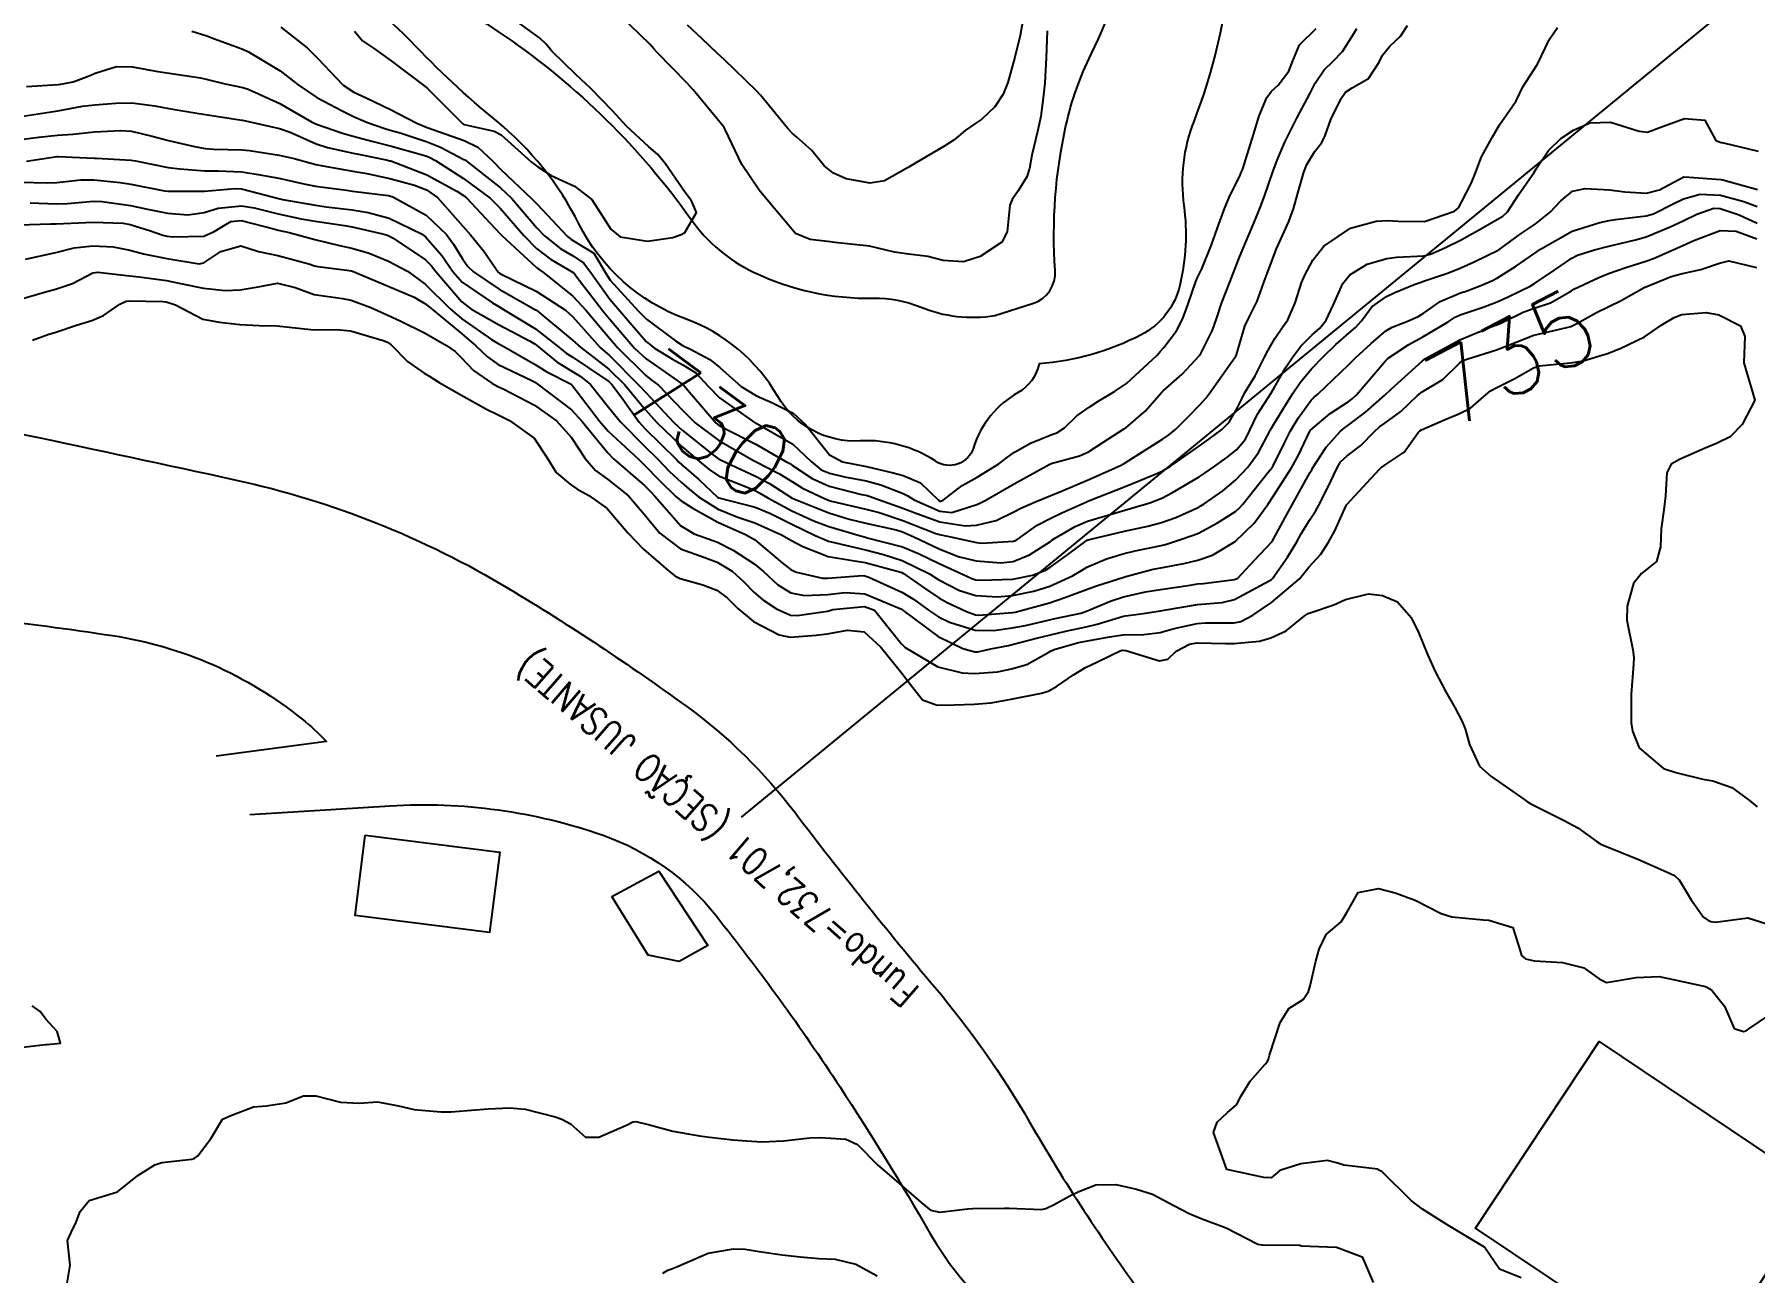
# Model space of a CAD drawing. Header units: metres. Extents: x 318500 to 325275, y 7408834 to 7428799.
# Drawn here: x 320069.7 to 320162.8, y 7410683.4 to 7410750.4 of the extents above; entities that cross this region are included whole.
import ezdxf
from ezdxf.enums import TextEntityAlignment as Align

# ---------------------------------------------------------------- set-up
doc = ezdxf.new("R2010")
doc.units = ezdxf.units.M
doc.header["$MEASUREMENT"] = 0
doc.linetypes.add('CONTINUO', pattern=[0])
for name, color, linetype in [('Cotas', 45, 'Continuous'), ('Curvas de Nivel 1m', 11, 'Continuous'), ('Curvas de Nivel 5m', 15, 'Continuous'), ('Edificações', 30, 'Continuous'), ('Hidrografia', 140, 'Continuous'), ('TEXTO', 45, 'Continuous'), ('Vias Secundárias', 230, 'Continuous')]:
    doc.layers.add(name, color=color, linetype=linetype)
doc.styles.add('ROMANS', font='romans', dxfattribs={"height": 0.2})
doc.styles.add('Style-STANDARD', font='STANDARD.shx')

msp = doc.modelspace()

# ---------------------------------------------------------------- linework, layer by layer
at = {"layer": 'Curvas de Nivel 1m', "flags": 128}
for points, elevation in [([(320124.519, 7410750.602), (320124.46, 7410749.139), (320124.384, 7410747.775), (320124.327, 7410747.14), (320124.173, 7410745.962), (320123.986, 7410745.145), (320123.679, 7410743.862), (320123.567, 7410743.151), (320123.414, 7410742.692), (320122.942, 7410741.939), (320122.622, 7410741.478), (320122.505, 7410741.166), (320122.357, 7410739.719), (320122.068, 7410739.172), (320120.892, 7410738.379), (320119.984, 7410738.104), (320118.89, 7410738.175), (320118.059, 7410738.39), (320116.893, 7410738.532), (320116.26, 7410738.616), (320114.897, 7410738.939), (320113.037, 7410739.15), (320112.899, 7410739.166), (320112.787, 7410739.18), (320111.689, 7410739.308), (320110.905, 7410739.637), (320109.457, 7410741.342), (320108.94, 7410741.983), (320107.988, 7410743.36), (320107.098, 7410745.25), (320107.035, 7410745.369), (320106.981, 7410745.444), (320105.367, 7410747.395), (320105.016, 7410747.778), (320103.416, 7410749.424), (320103.241, 7410749.626), (320103.044, 7410749.852), (320101.392, 7410751.447)], 726), ([(320123.194, 7410751.158), (320123.052, 7410750.348), (320122.768, 7410749.164), (320122.385, 7410747.804), (320122.127, 7410747.173), (320121.692, 7410746.487), (320120.989, 7410745.816), (320120.61, 7410745.57), (320120.088, 7410745.199), (320119.476, 7410744.704), (320118.972, 7410744.377), (320117.053, 7410743.239), (320116.995, 7410743.204), (320116.959, 7410743.177), (320115.723, 7410742.484), (320114.946, 7410742.363), (320113.648, 7410742.585), (320112.954, 7410742.887), (320112.453, 7410743.298), (320111.785, 7410744.124), (320110.975, 7410744.847), (320110.715, 7410745.061), (320110.462, 7410745.328), (320109.006, 7410747.111), (320108.788, 7410747.352), (320107.035, 7410749.045), (320106.68, 7410749.375), (320105.83, 7410750.171), (320105.055, 7410750.909)], 727), ([(320068.981, 7410745.965), (320070.625, 7410746.216), (320070.986, 7410746.273), (320072.315, 7410746.512), (320072.991, 7410746.596), (320074.124, 7410746.682), (320074.994, 7410746.708), (320076.239, 7410746.534), (320076.989, 7410746.388), (320078.622, 7410746.118), (320078.985, 7410746.062), (320080.936, 7410745.766), (320080.98, 7410745.753), (320081.14, 7410745.718), (320082.66, 7410745.378), (320082.976, 7410745.304), (320083.551, 7410745.107), (320084.968, 7410744.482), (320085.582, 7410744.276), (320086.963, 7410743.984), (320087.25, 7410743.923), (320088.757, 7410743.613), (320088.959, 7410743.571), (320089.013, 7410743.555), (320090.948, 7410742.807), (320092.585, 7410741.916), (320092.932, 7410741.696), (320093.097, 7410741.557), (320094.902, 7410739.634), (320095.005, 7410739.529), (320096.883, 7410737.791), (320097.042, 7410737.668), (320097.285, 7410737.504), (320098.861, 7410736.234), (320099.576, 7410735.469), (320100.828, 7410733.966), (320101.296, 7410733.445), (320102.805, 7410731.96), (320103.1, 7410731.722), (320103.48, 7410731.42), (320104.78, 7410730.072), (320105.477, 7410729.389), (320106.756, 7410728.429), (320108.63, 7410727.351), (320108.739, 7410727.294), (320110.035, 7410726.633), (320110.729, 7410726.196), (320111.276, 7410725.862), (320112.475, 7410725.294), (320112.719, 7410725.195), (320112.851, 7410725.155), (320114.712, 7410724.718), (320115.435, 7410724.534), (320116.703, 7410724.117), (320118.493, 7410723.413), (320118.692, 7410723.35), (320119.379, 7410723.2), (320120.686, 7410722.911), (320120.977, 7410722.885), (320122.687, 7410722.988), (320122.816, 7410723.03), (320123.001, 7410723.155), (320123.982, 7410723.86), (320124.707, 7410724.239), (320125.313, 7410724.519), (320126.614, 7410725.102), (320126.72, 7410725.146), (320126.804, 7410725.182), (320128.729, 7410725.94), (320130.238, 7410726.561), (320130.737, 7410726.784), (320131.186, 7410727.043), (320132.094, 7410727.686), (320132.757, 7410728.155), (320133.272, 7410728.513), (320133.947, 7410729.012), (320134.358, 7410729.424), (320134.787, 7410730.146), (320135.059, 7410730.733), (320135.194, 7410730.994), (320135.762, 7410731.938), (320136.301, 7410732.978), (320136.473, 7410733.327), (320136.835, 7410733.952), (320137.249, 7410734.56), (320137.531, 7410734.963), (320137.935, 7410735.888), (320138.269, 7410736.956), (320138.452, 7410737.387), (320138.892, 7410738.187), (320139.494, 7410738.941), (320140.92, 7410739.924), (320142.319, 7410740.295), (320142.924, 7410740.335), (320143.514, 7410740.295), (320144.924, 7410740.282), (320146.55, 7410740.846), (320146.763, 7410741.012), (320146.937, 7410741.322), (320147.454, 7410742.331), (320147.654, 7410742.83), (320148.023, 7410743.776), (320148.585, 7410744.816), (320148.997, 7410745.508), (320149.53, 7410746.28), (320149.894, 7410746.801), (320150.256, 7410747.563), (320151.04, 7410748.79), (320151.704, 7410750.136), (320152.135, 7410750.774)], 729), ([(320069.299, 7410747.582), (320071.008, 7410747.69), (320071.152, 7410747.705), (320071.826, 7410747.842), (320072.685, 7410748.163), (320073.017, 7410748.31), (320074.163, 7410748.673), (320075.023, 7410748.65), (320076.4, 7410748.398), (320077.018, 7410748.304), (320078.716, 7410748.052), (320079.014, 7410747.987), (320080.044, 7410747.734), (320081.007, 7410747.52), (320081.284, 7410747.438), (320082.995, 7410746.662), (320084.717, 7410745.673), (320084.979, 7410745.544), (320086.392, 7410745.067), (320086.973, 7410744.902), (320087.978, 7410744.632), (320088.968, 7410744.375), (320090.647, 7410743.91), (320090.962, 7410743.811), (320091.12, 7410743.746), (320091.424, 7410743.583), (320092.946, 7410742.61), (320094.381, 7410741.538), (320094.922, 7410741.001), (320096.195, 7410739.517), (320096.893, 7410738.826), (320097.64, 7410738.252), (320098.88, 7410737.52), (320098.901, 7410737.5), (320098.922, 7410737.479), (320099.039, 7410737.316), (320100.479, 7410735.456), (320100.843, 7410735.012), (320102.186, 7410733.436), (320102.814, 7410732.858), (320103.658, 7410732.267), (320104.801, 7410731.46), (320104.833, 7410731.432), (320104.869, 7410731.399), (320105.271, 7410730.915), (320106.611, 7410729.372), (320106.768, 7410729.24), (320107.038, 7410729.095), (320108.753, 7410728.243), (320110.347, 7410727.326), (320110.6, 7410727.184), (320110.738, 7410727.092), (320111.806, 7410726.379), (320112.727, 7410725.974), (320114.476, 7410725.519), (320114.722, 7410725.472), (320114.88, 7410725.426), (320115.331, 7410725.261), (320116.713, 7410724.771), (320117.458, 7410724.48), (320118.702, 7410724.029), (320120.071, 7410723.817), (320120.7, 7410723.862), (320121.764, 7410724.114), (320122.711, 7410724.57), (320123.087, 7410724.782), (320123.917, 7410725.142), (320124.723, 7410725.455), (320125.29, 7410725.688), (320126.732, 7410726.311), (320128.486, 7410727.084), (320128.651, 7410727.172), (320128.742, 7410727.231), (320129.866, 7410727.951), (320130.762, 7410728.511), (320131.086, 7410728.724), (320131.476, 7410729.043), (320132.123, 7410729.694), (320132.79, 7410730.387), (320133.094, 7410730.727), (320133.314, 7410731.022), (320134.482, 7410732.671), (320134.72, 7410733.002), (320134.752, 7410733.07), (320134.825, 7410733.324), (320135.216, 7410734.623), (320135.386, 7410734.992), (320135.874, 7410735.976), (320136.239, 7410736.98), (320136.898, 7410738.769), (320136.96, 7410738.909), (320136.991, 7410738.969), (320137.599, 7410740.284), (320137.837, 7410740.961), (320138.084, 7410741.817), (320138.406, 7410742.956), (320138.557, 7410743.361), (320138.976, 7410744.045), (320139.383, 7410744.545), (320139.559, 7410744.941), (320139.861, 7410745.8), (320140.424, 7410746.929), (320140.664, 7410747.276), (320141.019, 7410747.515), (320141.911, 7410748.022), (320142.481, 7410748.898), (320142.668, 7410749.274), (320143.053, 7410749.761), (320143.636, 7410750.31), (320144.005, 7410750.881)], 728), ([(320078.238, 7410750.568), (320079.046, 7410750.319), (320079.465, 7410750.164), (320080.649, 7410749.726), (320081.038, 7410749.577), (320081.3, 7410749.452), (320083.021, 7410748.432), (320083.99, 7410747.68), (320085, 7410746.993), (320086.368, 7410746.27), (320086.985, 7410745.966), (320087.745, 7410745.629), (320088.675, 7410745.312), (320088.976, 7410745.227), (320089.506, 7410745.073), (320090.97, 7410744.592), (320091.692, 7410744.304), (320092.961, 7410743.64), (320093.011, 7410743.61), (320093.078, 7410743.558), (320094.939, 7410742.108), (320095.555, 7410741.524), (320096.907, 7410739.945), (320097.327, 7410739.504), (320098.201, 7410738.798), (320098.889, 7410738.409), (320099.449, 7410738.035), (320099.871, 7410737.465), (320100.86, 7410736.088), (320101.4, 7410735.445), (320102.825, 7410733.796), (320103.277, 7410733.423), (320104.248, 7410732.842), (320104.811, 7410732.525), (320105.505, 7410732.087), (320106.181, 7410731.379), (320106.791, 7410730.749), (320108.738, 7410729.382), (320108.77, 7410729.367), (320108.802, 7410729.35), (320110.754, 7410728.241), (320111.747, 7410727.305), (320112.297, 7410726.858), (320112.734, 7410726.662), (320113.551, 7410726.462), (320114.73, 7410726.249), (320115.51, 7410726.041), (320116.723, 7410725.573), (320116.942, 7410725.456), (320117.322, 7410725.231), (320118.711, 7410724.618), (320119.365, 7410724.546), (320120.717, 7410724.977), (320120.867, 7410725.039), (320121.157, 7410725.183), (320122.729, 7410726.083), (320124.618, 7410727.132), (320124.698, 7410727.173), (320124.741, 7410727.193), (320126.263, 7410727.599), (320126.751, 7410727.826), (320127.529, 7410728.328), (320128.703, 7410729.081), (320128.742, 7410729.109), (320128.771, 7410729.129), (320129.819, 7410730.03), (320130.721, 7410731.051), (320130.801, 7410731.128), (320131.829, 7410732.02), (320132.752, 7410733.031), (320132.78, 7410733.071), (320132.822, 7410733.14), (320133.464, 7410734.397), (320133.687, 7410735.017), (320133.975, 7410735.901), (320134.405, 7410737.007), (320134.893, 7410738.261), (320135.187, 7410738.996), (320135.707, 7410740.199), (320136.03, 7410740.984), (320136.27, 7410741.65), (320136.73, 7410742.973), (320136.966, 7410743.593), (320137.379, 7410744.563), (320137.566, 7410744.964), (320138.045, 7410745.914), (320138.596, 7410746.954), (320138.742, 7410747.225), (320139.022, 7410747.76), (320139.497, 7410748.479), (320139.966, 7410748.936), (320140.497, 7410749.479), (320141.061, 7410750.352), (320141.267, 7410750.717)], 727), ([(320083.051, 7410750.789), (320084.485, 7410749.676), (320085.032, 7410749.124), (320086.436, 7410747.649), (320087.004, 7410747.273), (320087.669, 7410746.961), (320088.991, 7410746.336), (320090.405, 7410745.596), (320090.978, 7410745.366), (320092.301, 7410744.898), (320092.971, 7410744.658), (320093.72, 7410744.301), (320094.522, 7410743.537), (320094.954, 7410743.099), (320096.643, 7410741.513), (320096.926, 7410741.217), (320098.546, 7410739.485), (320098.739, 7410739.323), (320098.898, 7410739.239), (320099.994, 7410738.566), (320100.657, 7410737.453), (320100.875, 7410737.103), (320102.4, 7410735.434), (320102.844, 7410735.004), (320104.403, 7410733.83), (320104.822, 7410733.563), (320105.177, 7410733.395), (320106.259, 7410732.823), (320106.81, 7410732.393), (320107.967, 7410731.358), (320108.792, 7410730.844), (320109.655, 7410730.468), (320110.779, 7410729.922), (320111.434, 7410729.31), (320112.746, 7410727.667), (320113.447, 7410727.283), (320114.738, 7410727.029), (320116.181, 7410726.695), (320116.733, 7410726.548), (320117.658, 7410726.155), (320118.637, 7410725.211), (320118.719, 7410725.159), (320118.771, 7410725.157), (320118.887, 7410725.208), (320119.924, 7410726.002), (320120.733, 7410726.461), (320121.903, 7410727.173), (320122.371, 7410727.54), (320122.75, 7410727.813), (320123.609, 7410728.295), (320124.764, 7410728.757), (320125.036, 7410728.857), (320125.45, 7410729.123), (320126.123, 7410729.774), (320126.787, 7410730.241), (320127.315, 7410730.58), (320128.161, 7410731.09), (320128.804, 7410731.522), (320130.461, 7410733.055), (320130.633, 7410733.243), (320130.826, 7410733.474), (320131.51, 7410734.374), (320131.856, 7410735.04), (320132.128, 7410735.771), (320132.565, 7410737.033), (320132.656, 7410737.259), (320132.887, 7410737.716), (320133.41, 7410739.022), (320133.8, 7410740.134), (320134.125, 7410741.012), (320134.36, 7410741.587), (320134.957, 7410742.792), (320135.021, 7410742.937), (320135.043, 7410742.999), (320135.095, 7410743.132), (320135.688, 7410744.989), (320135.98, 7410746.001), (320136.403, 7410746.979), (320136.653, 7410747.338), (320137.02, 7410747.66), (320137.59, 7410748.406), (320137.813, 7410748.962), (320138.177, 7410749.835), (320139.067, 7410750.725)], 726), ([(320069.286, 7410743.544), (320070.959, 7410743.793), (320071.014, 7410743.794), (320072.958, 7410743.71), (320073.086, 7410743.7), (320074.957, 7410743.592), (320075.196, 7410743.557), (320076.952, 7410743.206), (320077.59, 7410743.124), (320078.949, 7410743.024), (320079.668, 7410743.02), (320080.949, 7410742.965), (320081.823, 7410742.831), (320082.944, 7410742.621), (320084.294, 7410742.322), (320084.938, 7410742.19), (320086.61, 7410741.97), (320086.934, 7410741.927), (320088.861, 7410741.681), (320088.931, 7410741.665), (320089.12, 7410741.608), (320090.915, 7410740.617), (320092.015, 7410739.573), (320092.389, 7410739.062), (320092.887, 7410738.266), (320093.17, 7410737.843), (320093.48, 7410737.551), (320094.866, 7410736.621), (320096.832, 7410735.51), (320096.85, 7410735.498), (320096.898, 7410735.461), (320098.826, 7410733.867), (320099.282, 7410733.473), (320100.155, 7410732.801), (320100.808, 7410732.297), (320101.664, 7410731.441), (320102.78, 7410730.093), (320103.382, 7410729.421), (320104.751, 7410728.113), (320105.606, 7410727.387), (320106.226, 7410726.869), (320106.732, 7410726.521), (320108.105, 7410725.978), (320108.724, 7410725.723), (320108.971, 7410725.594), (320109.4, 7410725.34), (320110.71, 7410724.637), (320111.93, 7410724.074), (320112.697, 7410723.784), (320114.419, 7410723.273), (320114.689, 7410723.202), (320114.778, 7410723.18), (320116.682, 7410722.689), (320117.594, 7410722.308), (320118.669, 7410721.777), (320119.976, 7410721.19), (320120.449, 7410720.974), (320120.657, 7410720.907), (320120.95, 7410720.884), (320122.658, 7410720.933), (320123.731, 7410721.144), (320124.394, 7410721.404), (320124.667, 7410721.566), (320125.57, 7410722.223), (320126.689, 7410723.037), (320126.731, 7410723.058), (320126.877, 7410723.098), (320128.329, 7410723.45), (320128.697, 7410723.536), (320129.957, 7410723.805), (320130.704, 7410723.997), (320131.474, 7410724.274), (320132.717, 7410724.838), (320132.836, 7410724.901), (320133.014, 7410725.017), (320134.019, 7410725.715), (320134.733, 7410726.302), (320135.372, 7410726.991), (320135.942, 7410727.792), (320136.577, 7410728.973), (320136.645, 7410729.099), (320136.775, 7410729.322), (320137.412, 7410730.339), (320137.798, 7410730.96), (320138.196, 7410731.566), (320138.814, 7410732.314), (320139.426, 7410732.941), (320140.139, 7410733.621), (320140.84, 7410734.245), (320141.204, 7410734.556), (320141.517, 7410734.91), (320142.089, 7410735.674), (320142.87, 7410736.229), (320143.325, 7410736.434), (320144.371, 7410736.875), (320144.748, 7410737.005), (320144.883, 7410737.047), (320146.236, 7410737.503), (320146.894, 7410737.774), (320147.62, 7410738.108), (320148.909, 7410738.735), (320148.956, 7410738.763), (320149.021, 7410738.809), (320150.115, 7410739.601), (320150.923, 7410740.139), (320151.726, 7410740.778), (320152.312, 7410741.397), (320152.947, 7410741.919), (320153.632, 7410742.068), (320154.949, 7410741.989), (320155.776, 7410741.893), (320156.947, 7410741.816), (320157.652, 7410741.997), (320158.922, 7410742.681), (320158.945, 7410742.695), (320158.96, 7410742.7), (320159.243, 7410742.676), (320160.958, 7410742.548), (320161.073, 7410742.534), (320162.951, 7410742.01)], 731), ([(320068.938, 7410742.411), (320070.43, 7410742.365), (320070.938, 7410742.393), (320072.235, 7410742.542), (320072.94, 7410742.528), (320074.366, 7410742.382), (320074.938, 7410742.3), (320076.758, 7410741.947), (320076.932, 7410741.927), (320078.762, 7410741.922), (320078.933, 7410741.927), (320080.589, 7410742.072), (320080.935, 7410742.042), (320082.249, 7410741.7), (320082.927, 7410741.518), (320083.143, 7410741.471), (320084.922, 7410741.159), (320085.505, 7410741.077), (320086.919, 7410740.906), (320087.771, 7410740.773), (320088.913, 7410740.453), (320090.695, 7410739.592), (320090.898, 7410739.439), (320091.758, 7410738.447), (320092.357, 7410737.568), (320092.872, 7410737), (320094.501, 7410735.89), (320094.852, 7410735.677), (320095.109, 7410735.527), (320096.834, 7410734.469), (320098.091, 7410733.491), (320098.5, 7410733.168), (320098.815, 7410732.954), (320099.707, 7410732.365), (320100.802, 7410731.619), (320100.982, 7410731.448), (320101.565, 7410730.666), (320102.444, 7410729.433), (320102.765, 7410729.071), (320104.454, 7410727.404), (320104.596, 7410727.26), (320104.737, 7410727.134), (320105.672, 7410726.328), (320106.683, 7410725.371), (320106.72, 7410725.346), (320106.76, 7410725.329), (320108.712, 7410724.835), (320109.551, 7410724.494), (320110.699, 7410723.914), (320111.973, 7410723.301), (320112.686, 7410722.997), (320113.073, 7410722.895), (320114.679, 7410722.515), (320115.666, 7410722.264), (320116.671, 7410721.943), (320118.15, 7410721.218), (320118.465, 7410721.02), (320118.657, 7410720.897), (320119.782, 7410720.323), (320120.649, 7410720.052), (320121.836, 7410719.98), (320122.649, 7410720.054), (320123.796, 7410720.287), (320124.654, 7410720.562), (320125.891, 7410721.112), (320126.366, 7410721.403), (320126.667, 7410721.584), (320127.734, 7410722.03), (320128.679, 7410722.328), (320129.275, 7410722.477), (320130.686, 7410722.759), (320130.921, 7410722.812), (320131.614, 7410723.036), (320132.41, 7410723.309), (320132.696, 7410723.43), (320133.739, 7410723.975), (320134.714, 7410724.594), (320134.927, 7410724.786), (320135.098, 7410724.994), (320136.482, 7410726.718), (320136.687, 7410726.971), (320136.71, 7410727.001), (320136.741, 7410727.063), (320137.368, 7410728.354), (320137.676, 7410728.956), (320138.088, 7410729.643), (320138.795, 7410730.626), (320138.96, 7410730.786), (320139.162, 7410730.945), (320140.816, 7410732.526), (320141.205, 7410732.914), (320142.045, 7410733.688), (320142.842, 7410734.36), (320143.174, 7410734.56), (320143.979, 7410734.879), (320144.591, 7410735.136), (320144.857, 7410735.312), (320145.777, 7410735.946), (320146.874, 7410736.417), (320147.19, 7410736.521), (320147.976, 7410736.824), (320148.604, 7410737.094), (320148.886, 7410737.24), (320149.856, 7410737.84), (320150.907, 7410738.57), (320151.033, 7410738.663), (320151.212, 7410738.785), (320152.92, 7410739.753), (320154.41, 7410740.223), (320154.926, 7410740.341), (320155.257, 7410740.396), (320156.929, 7410740.581), (320157.319, 7410740.704), (320158.392, 7410741.234), (320158.942, 7410741.508), (320159.845, 7410741.768), (320160.946, 7410741.704), (320162.212, 7410741.366), (320162.937, 7410741.095)], 732), ([(320069.495, 7410741.298), (320070.921, 7410741.232), (320071.519, 7410741.246), (320072.923, 7410741.372), (320073.382, 7410741.364), (320074.92, 7410741.142), (320075.744, 7410740.962), (320076.914, 7410740.736), (320078.026, 7410740.646), (320078.915, 7410740.775), (320079.655, 7410741.003), (320080.921, 7410741.136), (320081.611, 7410741.019), (320082.915, 7410740.689), (320084.156, 7410740.433), (320084.909, 7410740.303), (320086.493, 7410740.059), (320086.905, 7410739.99), (320088.561, 7410739.615), (320088.83, 7410739.542), (320088.899, 7410739.51), (320089.128, 7410739.377), (320090.886, 7410738.205), (320091.193, 7410737.895), (320091.432, 7410737.582), (320092.856, 7410735.941), (320093.338, 7410735.553), (320094.838, 7410734.707), (320096.517, 7410733.821), (320096.822, 7410733.642), (320096.989, 7410733.507), (320098.001, 7410732.681), (320098.807, 7410732.185), (320099.25, 7410731.919), (320099.804, 7410731.465), (320100.782, 7410730.247), (320101.425, 7410729.443), (320102.75, 7410728.114), (320103.446, 7410727.419), (320104.085, 7410726.761), (320104.728, 7410726.17), (320105.139, 7410725.809), (320105.647, 7410725.386), (320106.71, 7410724.714), (320107.777, 7410724.286), (320108.7, 7410723.988), (320110.135, 7410723.328), (320110.686, 7410723.025), (320111.297, 7410722.694), (320112.673, 7410722.163), (320113.987, 7410721.954), (320114.669, 7410721.837), (320116.595, 7410721.307), (320116.661, 7410721.288), (320116.746, 7410721.239), (320117.872, 7410720.442), (320118.647, 7410719.917), (320119.106, 7410719.665), (320120.153, 7410719.187), (320120.637, 7410719.009), (320120.823, 7410718.993), (320122.639, 7410719.126), (320122.665, 7410719.134), (320122.787, 7410719.158), (320124.645, 7410719.664), (320125.48, 7410719.949), (320126.653, 7410720.384), (320127.18, 7410720.57), (320128.66, 7410721.045), (320128.777, 7410721.078), (320130.252, 7410721.47), (320130.668, 7410721.556), (320131.914, 7410721.788), (320132.674, 7410721.96), (320133.462, 7410722.228), (320134.69, 7410722.98), (320135.725, 7410723.965), (320136.459, 7410724.974), (320136.724, 7410725.38), (320137.734, 7410726.955), (320138.09, 7410727.61), (320138.727, 7410728.941), (320138.744, 7410728.967), (320138.771, 7410729.003), (320139.82, 7410729.899), (320140.794, 7410730.533), (320141.021, 7410730.693), (320141.25, 7410730.913), (320142.819, 7410732.742), (320142.97, 7410732.889), (320144.079, 7410733.636), (320144.842, 7410734.043), (320146.211, 7410734.85), (320146.595, 7410735.103), (320146.856, 7410735.224), (320148.053, 7410735.631), (320148.867, 7410735.942), (320149.464, 7410736.212), (320150.651, 7410736.792), (320150.795, 7410736.878), (320150.882, 7410736.93), (320151.992, 7410737.675), (320152.903, 7410738.303), (320153.202, 7410738.459), (320154.136, 7410738.742), (320154.912, 7410738.952), (320156.344, 7410739.287), (320156.917, 7410739.448), (320158.225, 7410739.993), (320158.926, 7410740.32), (320159.667, 7410740.669), (320160.582, 7410741.009), (320160.935, 7410740.991), (320161.964, 7410740.64), (320162.926, 7410740.199)], 733), ([(320068.903, 7410740.093), (320070.601, 7410740.158), (320070.905, 7410740.162), (320072.505, 7410740.235), (320072.906, 7410740.242), (320074.529, 7410740.182), (320074.905, 7410740.117), (320076.007, 7410739.783), (320076.673, 7410739.548), (320076.897, 7410739.494), (320077.209, 7410739.455), (320078.897, 7410739.493), (320079.44, 7410739.742), (320080.349, 7410740.288), (320080.909, 7410740.33), (320082.727, 7410739.868), (320082.902, 7410739.821), (320083.512, 7410739.684), (320084.896, 7410739.307), (320086.231, 7410738.988), (320086.892, 7410738.841), (320087.836, 7410738.572), (320088.885, 7410738.141), (320089.911, 7410737.6), (320090.869, 7410736.886), (320092.199, 7410735.57), (320092.842, 7410735.012), (320094.454, 7410733.907), (320094.822, 7410733.686), (320095.118, 7410733.527), (320096.81, 7410732.543), (320097.455, 7410732.149), (320098.758, 7410731.481), (320098.799, 7410731.442), (320100.306, 7410729.457), (320100.762, 7410728.941), (320102.398, 7410727.433), (320102.737, 7410727.102), (320103.565, 7410726.254), (320104.434, 7410725.404), (320104.716, 7410725.165), (320105.31, 7410724.792), (320106.7, 7410724.024), (320108.201, 7410723.355), (320108.686, 7410723.081), (320110.173, 7410721.821), (320110.662, 7410721.442), (320110.948, 7410721.316), (320112.36, 7410720.998), (320112.657, 7410720.988), (320114.526, 7410721.129), (320114.659, 7410721.114), (320114.874, 7410721.042), (320116.65, 7410720.237), (320117.277, 7410719.861), (320118.147, 7410719.217), (320118.635, 7410718.891), (320119.23, 7410718.602), (320120.625, 7410718.183), (320121.639, 7410718.156), (320122.627, 7410718.296), (320123.342, 7410718.437), (320124.634, 7410718.732), (320124.955, 7410718.806), (320126.344, 7410719.104), (320126.641, 7410719.196), (320127.975, 7410719.759), (320128.649, 7410719.978), (320129.839, 7410720.249), (320130.653, 7410720.384), (320132.246, 7410720.616), (320132.657, 7410720.675), (320132.968, 7410720.705), (320134.659, 7410720.914), (320134.836, 7410720.997), (320135.716, 7410721.943), (320136.69, 7410722.97), (320137.399, 7410724.271), (320137.774, 7410724.954), (320138.737, 7410726.68), (320138.829, 7410726.849), (320138.876, 7410726.939), (320139.615, 7410728.073), (320140.368, 7410728.924), (320140.586, 7410729.109), (320140.775, 7410729.243), (320141.732, 7410729.96), (320142.782, 7410730.89), (320142.8, 7410730.908), (320143.114, 7410731.196), (320144.828, 7410732.753), (320144.892, 7410732.807), (320144.98, 7410732.868), (320146.84, 7410733.882), (320148.666, 7410734.63), (320148.849, 7410734.689), (320148.934, 7410734.725), (320149.099, 7410734.808), (320150.277, 7410735.377), (320150.862, 7410735.588), (320151.758, 7410735.886), (320152.877, 7410736.531), (320153.017, 7410736.619), (320153.274, 7410736.754), (320154.371, 7410737.254), (320154.891, 7410737.46), (320155.827, 7410737.79), (320156.901, 7410738.129), (320157.324, 7410738.283), (320158.256, 7410738.69), (320158.913, 7410738.987), (320159.5, 7410739.256), (320160.921, 7410739.786), (320161.803, 7410739.759), (320162.917, 7410739.337)], 734), ([(320068.852, 7410736.036), (320070.264, 7410736.454), (320070.861, 7410736.615), (320071.783, 7410736.924), (320072.875, 7410737.498), (320073.158, 7410737.543), (320074.873, 7410737.341), (320075.382, 7410737.283), (320076.87, 7410737.086), (320077.715, 7410736.914), (320078.864, 7410736.679), (320080.051, 7410736.543), (320080.863, 7410736.578), (320081.825, 7410736.746), (320082.869, 7410736.941), (320083.831, 7410736.715), (320084.86, 7410736.337), (320086.39, 7410736.114), (320086.856, 7410736.022), (320087.915, 7410735.624), (320088.844, 7410735.219), (320089.55, 7410734.892), (320090.83, 7410734.268), (320092.009, 7410733.572), (320092.493, 7410733.241), (320092.814, 7410732.926), (320093.486, 7410732.229), (320094.463, 7410731.535), (320094.797, 7410731.357), (320095.111, 7410731.211), (320096.783, 7410730.351), (320097.967, 7410729.492), (320098.757, 7410728.615), (320099.527, 7410727.468), (320100.087, 7410726.813), (320100.729, 7410726.348), (320101.87, 7410725.439), (320102.705, 7410724.454), (320103.565, 7410723.417), (320104.678, 7410722.58), (320105.934, 7410722.119), (320106.667, 7410721.862), (320107.47, 7410721.362), (320108.099, 7410720.8), (320108.649, 7410720.237), (320109.126, 7410719.817), (320109.875, 7410719.328), (320110.635, 7410718.991), (320110.986, 7410718.963), (320112.639, 7410719.213), (320112.698, 7410719.23), (320112.919, 7410719.286), (320114.642, 7410719.459), (320115.179, 7410719.255), (320116.613, 7410717.462), (320116.825, 7410717.237), (320118.595, 7410716.195), (320119.915, 7410715.865), (320120.59, 7410715.826), (320121.829, 7410715.93), (320122.594, 7410716.082), (320123.42, 7410716.326), (320124.608, 7410716.98), (320124.696, 7410717.041), (320124.887, 7410717.126), (320126.216, 7410717.506), (320126.617, 7410717.59), (320127.885, 7410717.823), (320128.623, 7410717.923), (320129.749, 7410717.938), (320130.625, 7410718.051), (320131.393, 7410718.274), (320132.633, 7410718.544), (320133.075, 7410718.574), (320134.634, 7410718.574), (320134.989, 7410718.641), (320135.638, 7410718.985), (320136.647, 7410719.679), (320138.161, 7410720.947), (320138.385, 7410721.223), (320138.67, 7410721.589), (320139.318, 7410722.296), (320139.744, 7410722.929), (320140.074, 7410723.552), (320140.691, 7410724.92), (320140.7, 7410724.94), (320140.721, 7410724.977), (320142.501, 7410726.894), (320142.626, 7410727.007), (320142.743, 7410727.085), (320143.831, 7410727.796), (320144.581, 7410728.863), (320144.674, 7410728.959), (320144.772, 7410729.021), (320146.052, 7410729.576), (320146.786, 7410729.876), (320147.429, 7410730.192), (320148.147, 7410730.82), (320148.504, 7410731.115), (320148.807, 7410731.276), (320149.82, 7410731.79), (320150.824, 7410732.367), (320151.137, 7410732.473), (320152.828, 7410732.633), (320153.512, 7410732.75), (320154.834, 7410733.138), (320155.517, 7410733.404), (320156.843, 7410734.047), (320157.765, 7410734.696), (320158.447, 7410735.095), (320158.859, 7410735.249), (320160.167, 7410735.354), (320160.859, 7410735.233), (320162.025, 7410734.632), (320162.271, 7410734.055), (320162.203, 7410732.629), (320162.8, 7410730.62), (320162.113, 7410729.297), (320161.477, 7410728.639), (320160.766, 7410728.298), (320160.119, 7410728.015), (320158.757, 7410727.418), (320158.278, 7410727.161), (320158.048, 7410726.687), (320157.976, 7410725.442), (320157.879, 7410724.688), (320157.736, 7410723.659), (320157.692, 7410722.69), (320157.488, 7410721.886), (320156.676, 7410721.251), (320156.248, 7410720.706), (320155.891, 7410719.472), (320155.879, 7410718.711), (320156.209, 7410717.113), (320156.261, 7410716.705), (320156.244, 7410716.343), (320156.121, 7410714.707), (320156.106, 7410713.167), (320156.184, 7410712.706), (320156.547, 7410711.816), (320157.856, 7410710.687), (320158.528, 7410710.475), (320159.993, 7410710.127), (320160.524, 7410710.026), (320161.557, 7410709.671), (320162.513, 7410708.966), (320162.935, 7410708.616)], 736), ([(320069.612, 7410733.868), (320070.497, 7410734.183), (320070.826, 7410734.273), (320071.999, 7410734.672), (320072.837, 7410734.933), (320073.467, 7410735.194), (320074.349, 7410735.808), (320074.684, 7410735.971), (320074.853, 7410735.99), (320076.665, 7410735.961), (320076.852, 7410735.936), (320077.351, 7410735.765), (320078.839, 7410735.007), (320079.744, 7410734.829), (320080.835, 7410734.716), (320081.885, 7410734.653), (320082.834, 7410734.635), (320084.006, 7410734.505), (320084.831, 7410734.425), (320086.045, 7410734.438), (320086.831, 7410734.366), (320088.589, 7410733.848), (320088.822, 7410733.752), (320089.03, 7410733.608), (320089.912, 7410732.7), (320090.805, 7410732.076), (320091.113, 7410731.896), (320091.626, 7410731.578), (320092.79, 7410730.908), (320094.179, 7410730.139), (320094.775, 7410729.845), (320095.434, 7410729.523), (320096.756, 7410728.566), (320097.458, 7410727.499), (320097.946, 7410726.705), (320098.726, 7410726.05), (320099.071, 7410725.823), (320099.71, 7410725.465), (320100.71, 7410724.762), (320101.837, 7410723.439), (320102.677, 7410722.551), (320104.002, 7410721.41), (320104.365, 7410721.112), (320104.656, 7410720.97), (320105.895, 7410720.624), (320106.65, 7410720.341), (320107.209, 7410719.928), (320107.777, 7410719.353), (320108.63, 7410718.649), (320110.014, 7410717.931), (320110.617, 7410717.801), (320112.019, 7410717.899), (320112.62, 7410717.986), (320113.721, 7410718.176), (320114.622, 7410718.091), (320115.524, 7410717.251), (320116.59, 7410715.937), (320117.131, 7410715.232), (320117.765, 7410714.415), (320118.569, 7410714.123), (320119.503, 7410714.13), (320120.57, 7410714.173), (320121.495, 7410714.247), (320122.573, 7410714.443), (320124.202, 7410714.761), (320124.577, 7410714.87), (320125.018, 7410715.123), (320125.941, 7410715.758), (320126.596, 7410716.156), (320127.235, 7410716.459), (320128.505, 7410717.081), (320128.588, 7410717.103), (320128.61, 7410717.103), (320128.767, 7410717.078), (320130.602, 7410716.526), (320131.044, 7410716.602), (320131.505, 7410717.037), (320132.216, 7410717.426), (320132.617, 7410717.497), (320134.163, 7410717.459), (320134.617, 7410717.452), (320136.008, 7410717.59), (320136.622, 7410717.755), (320137.446, 7410718.139), (320138.42, 7410718.943), (320138.641, 7410719.073), (320140.031, 7410719.542), (320140.649, 7410719.843), (320141.9, 7410720.149), (320142.652, 7410720.051), (320143.472, 7410719.701), (320144.211, 7410718.866), (320144.627, 7410718.015), (320145.087, 7410716.855), (320145.503, 7410715.945), (320146.093, 7410714.845), (320146.572, 7410714.002), (320146.97, 7410713.24), (320147.125, 7410712.832), (320147.375, 7410712), (320147.916, 7410710.819), (320148.522, 7410710.287), (320150.131, 7410709.16), (320150.502, 7410708.889), (320150.685, 7410708.778), (320152.491, 7410707.886), (320153.231, 7410707.492), (320154.283, 7410706.733), (320154.478, 7410706.605), (320154.694, 7410706.51), (320156.466, 7410705.784), (320158.029, 7410705.112), (320158.454, 7410704.916), (320158.705, 7410704.676), (320159.355, 7410703.587), (320160.022, 7410702.656), (320160.263, 7410702.487), (320160.427, 7410702.422), (320160.683, 7410702.389), (320162.43, 7410702.62), (320164.421, 7410701.984)], 737), ([(320150.164, 7410683.15), (320148.99, 7410683.62), (320148.18, 7410684.81), (320146.197, 7410686.001), (320144.816, 7410686.854), (320144.217, 7410687.332), (320142.647, 7410688.884), (320142.376, 7410689.022), (320142.242, 7410689.046), (320140.567, 7410689.239), (320140.244, 7410689.342), (320139.687, 7410689.484), (320138.244, 7410689.317), (320137.096, 7410688.957), (320136.635, 7410688.563), (320136.234, 7410688.576), (320134.24, 7410689), (320133.523, 7410691.007), (320133.713, 7410691.561), (320134.276, 7410692.082), (320134.768, 7410692.507), (320135.009, 7410692.989), (320135.503, 7410693.781), (320136.316, 7410694.71), (320136.432, 7410694.855), (320136.484, 7410694.968), (320136.554, 7410695.198), (320137.124, 7410696.958), (320137.596, 7410697.706), (320138.359, 7410698.196), (320138.664, 7410698.638), (320138.746, 7410698.936), (320139.044, 7410700.28), (320139.239, 7410700.932), (320139.616, 7410701.719), (320140.415, 7410702.408), (320140.722, 7410702.915), (320141.349, 7410703.993), (320142.44, 7410704.205), (320143.345, 7410703.968), (320144.431, 7410703.572), (320145.838, 7410702.846), (320146.418, 7410702.681), (320148.105, 7410702.503), (320148.417, 7410702.491), (320149.71, 7410702.087), (320150.127, 7410700.784), (320150.188, 7410700.575), (320150.394, 7410700.402), (320150.875, 7410700.293), (320152.392, 7410700.201), (320153.56, 7410699.915), (320154.379, 7410699.316), (320154.77, 7410699.118), (320156.38, 7410699.393), (320157.626, 7410699.443), (320158.379, 7410699.291), (320160.13, 7410698.897), (320160.372, 7410698.777), (320160.518, 7410698.648), (320161.163, 7410697.832), (320161.681, 7410696.63), (320162.184, 7410696.468), (320162.339, 7410696.505), (320162.406, 7410696.552), (320162.471, 7410696.619), (320163.59, 7410697.369)], 738), ([(320068.618, 7410695.573), (320070.319, 7410695.774), (320070.393, 7410695.775), (320071.141, 7410695.838), (320070.96, 7410696.474), (320070.333, 7410697.144), (320070.037, 7410697.555), (320069.592, 7410697.861)], 737), ([(320071.44, 7410682.531), (320071.66, 7410683.828), (320071.507, 7410685.164), (320071.813, 7410685.826), (320071.941, 7410686.066), (320072.194, 7410686.734), (320072.68, 7410687.338), (320074.21, 7410687.8), (320075.324, 7410688.683), (320076.232, 7410689.253), (320076.619, 7410689.38), (320078.237, 7410689.562), (320078.371, 7410689.605), (320078.563, 7410689.737), (320079.277, 7410690.703), (320079.899, 7410691.724), (320080.144, 7410691.839), (320080.262, 7410691.885), (320081.579, 7410692.391), (320082.272, 7410692.457), (320083.333, 7410692.616), (320084.28, 7410692.988), (320084.949, 7410692.984), (320086.275, 7410692.647), (320087.297, 7410692.602), (320088.276, 7410692.658), (320089.413, 7410692.453), (320090.27, 7410692.254), (320091.715, 7410692.119), (320092.268, 7410692.125), (320093.583, 7410692.228), (320094.271, 7410692.288), (320095.449, 7410692.336), (320096.271, 7410692.264), (320097.898, 7410691.851), (320098.264, 7410691.734), (320098.722, 7410691.473), (320099.539, 7410690.747), (320100.253, 7410690.748), (320101.799, 7410691.427), (320102.105, 7410691.58), (320102.263, 7410691.594), (320102.992, 7410691.413), (320104.257, 7410691.083), (320105.704, 7410690.828), (320106.254, 7410690.758), (320107.517, 7410690.615), (320108.252, 7410690.549), (320109.084, 7410690.499), (320110.252, 7410690.563), (320111.667, 7410690.711), (320112.254, 7410690.728), (320113.63, 7410690.646), (320114.251, 7410690.359), (320115.358, 7410689.249), (320116.229, 7410688.504), (320117.694, 7410687.218), (320118.204, 7410686.81), (320118.703, 7410686.703), (320120.205, 7410686.877), (320120.494, 7410686.889), (320122.206, 7410686.913), (320122.456, 7410686.906), (320124.206, 7410686.837), (320124.441, 7410686.892), (320124.895, 7410687.12), (320125.75, 7410687.574), (320126.221, 7410687.816), (320127.147, 7410688.169), (320128.227, 7410688.187), (320129.351, 7410687.935), (320130.219, 7410687.668), (320131.405, 7410687.032), (320132.204, 7410686.626), (320132.85, 7410686.364), (320134.193, 7410685.846), (320135.922, 7410684.974), (320136.147, 7410684.938), (320136.18, 7410684.933), (320138.156, 7410684.917), (320138.18, 7410684.908), (320138.233, 7410684.886), (320140.179, 7410684.805), (320141.557, 7410684.282), (320142.16, 7410682.89)], 738), ([(320103.726, 7410683.404), (320103.997, 7410683.567), (320104.162, 7410683.614), (320104.52, 7410683.751), (320106.171, 7410684.476), (320107.549, 7410684.724), (320108.174, 7410684.69), (320108.94, 7410684.565), (320110.171, 7410684.385), (320111.144, 7410684.28), (320112.169, 7410684.192), (320113.047, 7410684.156), (320114.166, 7410683.891), (320115.311, 7410683.248)], 739)]:
    msp.add_lwpolyline(points, dxfattribs=dict(at, elevation=elevation))
at = {"layer": 'Curvas de Nivel 5m', "flags": 128}
for points, elevation in [([(320087.049, 7410750.575), (320087.472, 7410750.061), (320088.126, 7410749.624), (320089.03, 7410748.976), (320090.865, 7410747.591), (320091.008, 7410747.461), (320092.906, 7410745.561), (320092.953, 7410745.534), (320092.98, 7410745.53), (320094.604, 7410745.163), (320094.974, 7410744.967), (320096.606, 7410743.514), (320096.956, 7410743.231), (320097.684, 7410742.764), (320098.941, 7410742.189), (320099.888, 7410741.466), (320100.906, 7410739.874), (320101.41, 7410739.445), (320102.898, 7410739.221), (320104.272, 7410739.409), (320104.723, 7410739.583), (320104.904, 7410739.694), (320105.547, 7410740.764), (320105.272, 7410741.395), (320104.937, 7410741.849), (320103.842, 7410743.417), (320103.456, 7410743.913), (320102.969, 7410744.322), (320101.759, 7410745.442), (320100.992, 7410746.269), (320099.833, 7410747.468), (320099.021, 7410748.231), (320097.711, 7410749.5), (320097.405, 7410749.866), (320097.047, 7410750.222), (320095.22, 7410751.528)], 725), ([(320068.968, 7410744.716), (320069.953, 7410744.849), (320070.971, 7410744.946), (320071.802, 7410745.012), (320072.973, 7410745.139), (320074.375, 7410745.21), (320074.974, 7410745.159), (320076.089, 7410744.901), (320076.969, 7410744.668), (320078.382, 7410744.339), (320078.965, 7410744.229), (320079.413, 7410744.192), (320080.964, 7410744.15), (320081.367, 7410744.117), (320082.962, 7410743.872), (320083.775, 7410743.682), (320084.955, 7410743.37), (320085.322, 7410743.297), (320086.951, 7410743.007), (320087.705, 7410742.872), (320088.945, 7410742.604), (320090.288, 7410742.248), (320090.936, 7410741.998), (320091.539, 7410741.581), (320092.907, 7410740.027), (320093.317, 7410739.554), (320094.032, 7410738.684), (320094.828, 7410737.531), (320094.879, 7410737.486), (320094.968, 7410737.44), (320096.865, 7410736.521), (320098.462, 7410735.486), (320098.845, 7410735.131), (320100.336, 7410733.457), (320100.599, 7410733.234), (320100.816, 7410733.052), (320102.419, 7410731.434), (320102.794, 7410731.028), (320104.318, 7410729.407), (320104.764, 7410728.997), (320106.469, 7410727.65), (320106.741, 7410727.452), (320106.886, 7410727.369), (320108.732, 7410726.506), (320109.491, 7410726.102), (320110.72, 7410725.32), (320112.708, 7410724.521), (320113.809, 7410724.174), (320114.7, 7410723.962), (320116.341, 7410723.6), (320116.694, 7410723.494), (320117.31, 7410723.231), (320118.681, 7410722.585), (320119.703, 7410722.166), (320120.671, 7410721.928), (320122.011, 7410721.826), (320122.671, 7410721.9), (320123.565, 7410722.258), (320124.688, 7410722.974), (320124.777, 7410723.041), (320124.906, 7410723.127), (320126.03, 7410723.78), (320126.705, 7410724.067), (320127.495, 7410724.305), (320128.714, 7410724.673), (320129.029, 7410724.762), (320130.075, 7410725.06), (320130.723, 7410725.312), (320131.306, 7410725.622), (320132.734, 7410726.463), (320133.07, 7410726.683), (320133.539, 7410727.012), (320134.242, 7410727.514), (320134.754, 7410727.932), (320135.239, 7410728.516), (320135.487, 7410728.989), (320135.9, 7410729.867), (320136.61, 7410730.973), (320136.803, 7410731.285), (320137.415, 7410732.363), (320137.807, 7410732.96), (320138.247, 7410733.538), (320138.838, 7410734.125), (320139.274, 7410734.513), (320139.62, 7410734.938), (320140.005, 7410735.791), (320140.516, 7410736.925), (320140.887, 7410737.398), (320141.831, 7410737.97), (320142.901, 7410738.287), (320143.428, 7410738.359), (320144.903, 7410738.429), (320145.263, 7410738.506), (320146.035, 7410738.853), (320146.915, 7410739.296), (320147.979, 7410739.883), (320148.926, 7410740.424), (320149.162, 7410740.573), (320149.419, 7410740.805), (320150.013, 7410741.73), (320150.754, 7410742.792), (320150.84, 7410742.913), (320150.965, 7410743.128), (320151.643, 7410744.117), (320152.311, 7410744.77), (320152.995, 7410745.225), (320153.87, 7410745.618), (320154.999, 7410745.649), (320156.547, 7410745.162), (320156.994, 7410745.121), (320157.668, 7410745.371), (320159.002, 7410745.843), (320160.104, 7410745.766), (320160.692, 7410744.654), (320160.989, 7410744.555), (320161.107, 7410744.53), (320162.982, 7410744.092)], 730), ([(320069.246, 7410738.237), (320070.888, 7410738.607), (320071.871, 7410738.859), (320072.891, 7410738.973), (320073.99, 7410738.912), (320074.889, 7410738.722), (320075.625, 7410738.527), (320076.885, 7410738.283), (320078.637, 7410737.998), (320078.883, 7410738.049), (320079.804, 7410738.651), (320080.892, 7410738.956), (320081.844, 7410738.66), (320082.887, 7410738.439), (320084.563, 7410737.993), (320084.882, 7410737.884), (320085.061, 7410737.847), (320086.627, 7410737.644), (320086.879, 7410737.604), (320086.93, 7410737.588), (320088.868, 7410736.783), (320090.263, 7410736.191), (320090.854, 7410735.844), (320091.164, 7410735.585), (320092.83, 7410734.216), (320093.608, 7410733.548), (320094.229, 7410732.954), (320094.81, 7410732.551), (320096.641, 7410731.672), (320096.801, 7410731.584), (320096.848, 7410731.557), (320096.923, 7410731.508), (320098.779, 7410730.093), (320099.36, 7410729.471), (320100.745, 7410727.764), (320101.055, 7410727.447), (320102.726, 7410725.996), (320103.017, 7410725.72), (320103.289, 7410725.421), (320104.696, 7410723.824), (320105.412, 7410723.389), (320106.684, 7410722.943), (320107.525, 7410722.513), (320108.666, 7410721.768), (320109.171, 7410721.342), (320109.949, 7410720.623), (320110.649, 7410720.199), (320111.394, 7410720.055), (320112.648, 7410720.107), (320113.587, 7410720.214), (320114.649, 7410720.14), (320116.509, 7410719.374), (320116.641, 7410719.306), (320116.682, 7410719.281), (320116.734, 7410719.239), (320118.619, 7410717.826), (320119.952, 7410717.19), (320120.607, 7410717.009), (320120.774, 7410717.011), (320121.471, 7410717.171), (320122.418, 7410717.356), (320122.614, 7410717.396), (320124.004, 7410717.755), (320124.622, 7410717.912), (320125.592, 7410718.149), (320126.629, 7410718.365), (320127.222, 7410718.503), (320128.638, 7410718.928), (320128.76, 7410718.956), (320129.591, 7410719.066), (320130.642, 7410719.223), (320130.855, 7410719.259), (320132.645, 7410719.559), (320133.986, 7410719.668), (320134.648, 7410719.835), (320136.532, 7410720.845), (320136.66, 7410720.923), (320136.708, 7410720.969), (320137.517, 7410722.118), (320138.02, 7410722.95), (320138.261, 7410723.383), (320138.708, 7410724.125), (320139.03, 7410724.622), (320139.212, 7410724.935), (320139.728, 7410725.932), (320140.18, 7410726.926), (320140.389, 7410727.279), (320140.75, 7410727.611), (320141.495, 7410728.173), (320142.201, 7410728.899), (320142.495, 7410729.174), (320142.777, 7410729.376), (320143.66, 7410730.004), (320144.548, 7410730.864), (320144.803, 7410731.06), (320145.93, 7410731.737), (320146.827, 7410732.613), (320146.945, 7410732.721), (320147.216, 7410732.834), (320148.835, 7410733.333), (320149.887, 7410733.752), (320150.843, 7410734.139), (320152.635, 7410734.551), (320152.848, 7410734.603), (320153.174, 7410734.755), (320154.237, 7410735.362), (320154.864, 7410735.672), (320155.58, 7410736.013), (320156.818, 7410736.711), (320156.859, 7410736.731), (320156.88, 7410736.738), (320158.277, 7410737.302), (320158.892, 7410737.473), (320159.881, 7410737.68), (320160.901, 7410738.035), (320161.39, 7410738.158), (320162.898, 7410737.798)], 735)]:
    msp.add_lwpolyline(points, dxfattribs=dict(at, elevation=elevation))
at = {"layer": 'Edificações'}
for points in [[(320087.621, 7410707.088), (320094.901, 7410706.168), (320094.352, 7410701.827), (320087.073, 7410702.748)], [(320100.966, 7410703.774), (320103.512, 7410705.151), (320106.163, 7410701.126), (320104.599, 7410700.252), (320102.928, 7410700.596)], [(320159.816, 7410677.723), (320147.695, 7410685.826), (320154.376, 7410695.931), (320166.307, 7410687.923)]]:
    msp.add_lwpolyline(points, close=True, dxfattribs=at)
at = {"layer": 'Hidrografia'}
for points in [[(320089.57, 7410753.653, -0.031382), (320095.182, 7410750.3, -0.088252), (320105.268, 7410740.376, 0.127229), (320108.625, 7410737.547, 0.117032), (320115.13, 7410736.132, -0.102345), (320117.648, 7410735.661, 0.137297), (320121.687, 7410735.189), (320123.732, 7410735.842, 0.346179), (320124.951, 7410737.643, -0.07287), (320125.535, 7410745.482, -0.059924), (320126.893, 7410749.328, 0.118782), (320130.114, 7410763.552, -0.045763)], [(320134.425, 7410754.312, -0.072848), (320132.444, 7410745.688, 0.127665), (320131.91, 7410741.149, -0.093317), (320131.696, 7410736.824, -0.217088), (320129.611, 7410734.154, -0.101709), (320124.083, 7410732.579, -0.215402), (320122.945, 7410731.032, 0.191708), (320120.532, 7410728.046, -0.49902), (320118.487, 7410727.313, 0.160747), (320114.395, 7410728.413, -0.283019), (320109.936, 7410730.823, 0.175703), (320104.953, 7410735.014, -0.190311), (320099.179, 7410740.156, 0.104804), (320094.718, 7410745.719, -0.032166), (320090.094, 7410750.029, 0.147741), (320083.317, 7410753.92, -0.171351)]]:
    msp.add_lwpolyline(points, format="xyb", dxfattribs=at)
at = {"layer": 'TEXTO', "linetype": 'CONTINUO'}
msp.add_line((320179.425, 7410766.681), (320107.969, 7410708.06), dxfattribs=at)
at = {"layer": 'Vias Secundárias'}
for points in [[(319950.825, 7410748.526), (319965.135, 7410741.793), (319988.729, 7410736.655), (320014.95, 7410730.91), (320050.512, 7410731.793, -0.057135), (320057.808, 7410731.139, -0.002804), (320080.633, 7410726.296, -0.082088), (320095.372, 7410720.435, -0.021487), (320105.021, 7410714.04, -0.073305), (320110.875, 7410708.311, 0.012694), (320118.433, 7410698.874, -0.044258), (320123.565, 7410691.565, 0.027475), (320129.69, 7410682.189, 0.088518), (320136.009, 7410676.175, -0.033033), (320145.25, 7410669.149, 0.003893), (320156.89, 7410659.177, -0.019303), (320166.315, 7410650.586, 0.105019)], [(319946.715, 7410746.653), (319961.46, 7410739.716), (319968.589, 7410735.821), (319984.431, 7410732.291), (320007.858, 7410726.665, -0.095518), (320009.869, 7410725.752, 0.084393), (320011.514, 7410724.961), (320036.095, 7410721.488), (320059.736, 7410719.54, -0.016955), (320073.952, 7410717.883, -0.133001), (320084.188, 7410713.379, -0.029168), (320085.529, 7410712.162), (320079.556, 7410711.364)], [(320081.384, 7410708.2), (320088.963, 7410708.674, -0.100221), (320100.492, 7410707.081, -0.141008), (320106.587, 7410702.754, -0.023425), (320113.292, 7410693.492, -0.013947), (320118.17, 7410685.567, 0.144339), (320125.607, 7410678.495, -0.091904), (320133.597, 7410672.336, 0.023951), (320137.679, 7410668.197), (320158.535, 7410650.184), (320174.503, 7410635.626, 0.051272), (320181.033, 7410630.798, -0.008065), (320186.09, 7410627.694, -0.082686), (320193.225, 7410621.289), (320209.988, 7410602.822), (320227.731, 7410582.226), (320243.953, 7410565.023), (320258.773, 7410548.983, -0.055409), (320264.448, 7410541.283, -0.015482), (320270.602, 7410529.842, -0.054366), (320274.327, 7410519.759, 0.007321), (320276.399, 7410511.969), (320279.996, 7410500)]]:
    msp.add_lwpolyline(points, format="xyb", dxfattribs=at)

# ---------------------------------------------------------------- texts
at = {"layer": 'Cotas', "style": 'Style-STANDARD'}
for s, rotation, p in [('735', 27.6345, (320149.628, 7410732.938, 735)), ('730', 323.48896, (320106.222, 7410729.275, 730))]:
    msp.add_text(s, height=4, rotation=rotation, dxfattribs=at).set_placement(p, align=Align.MIDDLE_CENTER)
at = {"layer": 'TEXTO', "style": 'ROMANS', "width": 0.8}
msp.add_text('Fundo=732,701 (SEÇÃO JUSANTE)', height=1.5, rotation=138.88681, dxfattribs=at).set_placement((320117.701, 7410698.813, -729))

doc.saveas('drawing.dxf')
